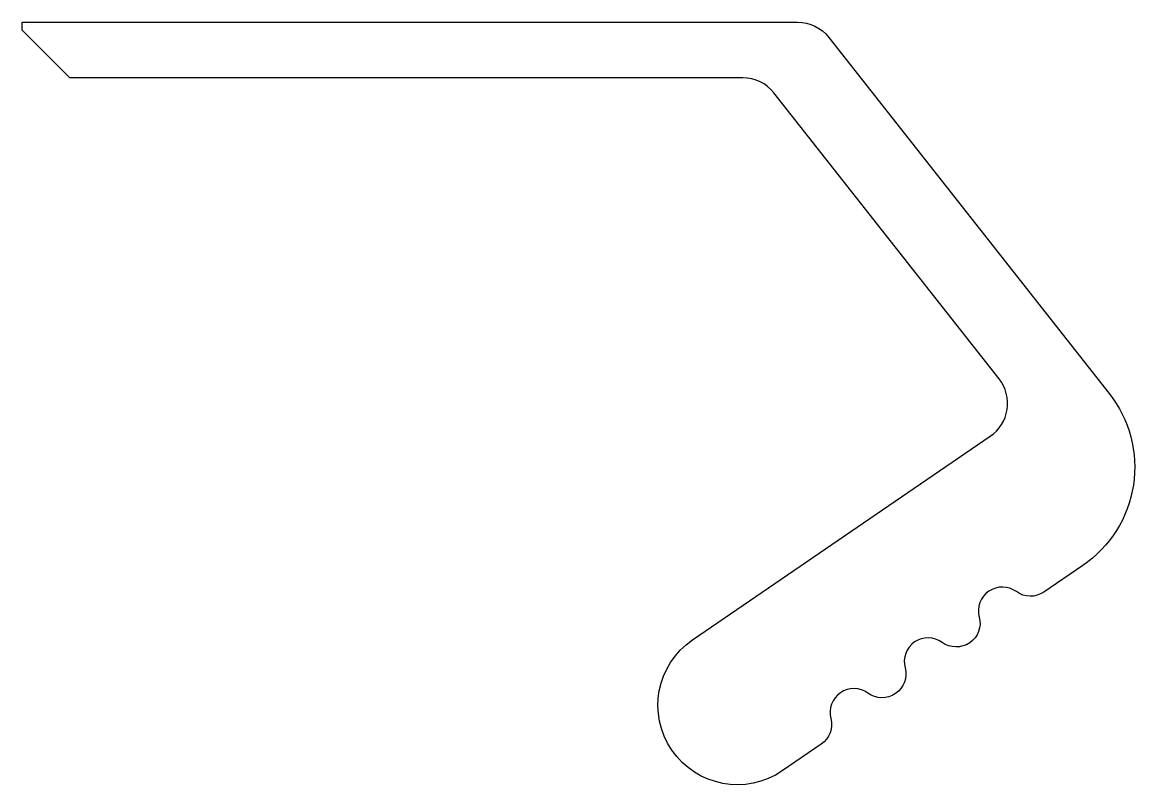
# Model space of a CAD drawing. Extents: x 202.6 to 272.6, y 218.5 to 266.5.
import ezdxf

# ---------------------------------------------------------------- set-up
doc = ezdxf.new("R2010")
doc.units = 0
doc.layers.add('ANA', color=220, linetype='CONTINUOUS')

msp = doc.modelspace()

# ---------------------------------------------------------------- linework, layer by layer
at = {"layer": 'ANA'}
msp.add_lwpolyline([(244.77, 227.653), (263.503, 240.462, 0.43397), (264.057, 244.072), (249.892, 262.072, 0.229949), (247.927, 263.026), (205.592, 263.026), (202.592, 266.026), (202.592, 266.526), (251.378, 266.526, -0.229912), (253.343, 265.572), (270.985, 243.159, -0.434012), (269.325, 232.329), (266.875, 230.653, -0.317837), (265.143, 230.681, 0.707107), (262.808, 229.084, -0.707107), (260.473, 227.488, 0.707107), (258.139, 225.891, -0.707107), (255.804, 224.295, 0.707107), (253.469, 222.698, -0.317837), (252.866, 221.075), (250.414, 219.398, -1)], format="xyb", close=True, dxfattribs=at)

doc.saveas('drawing.dxf')
